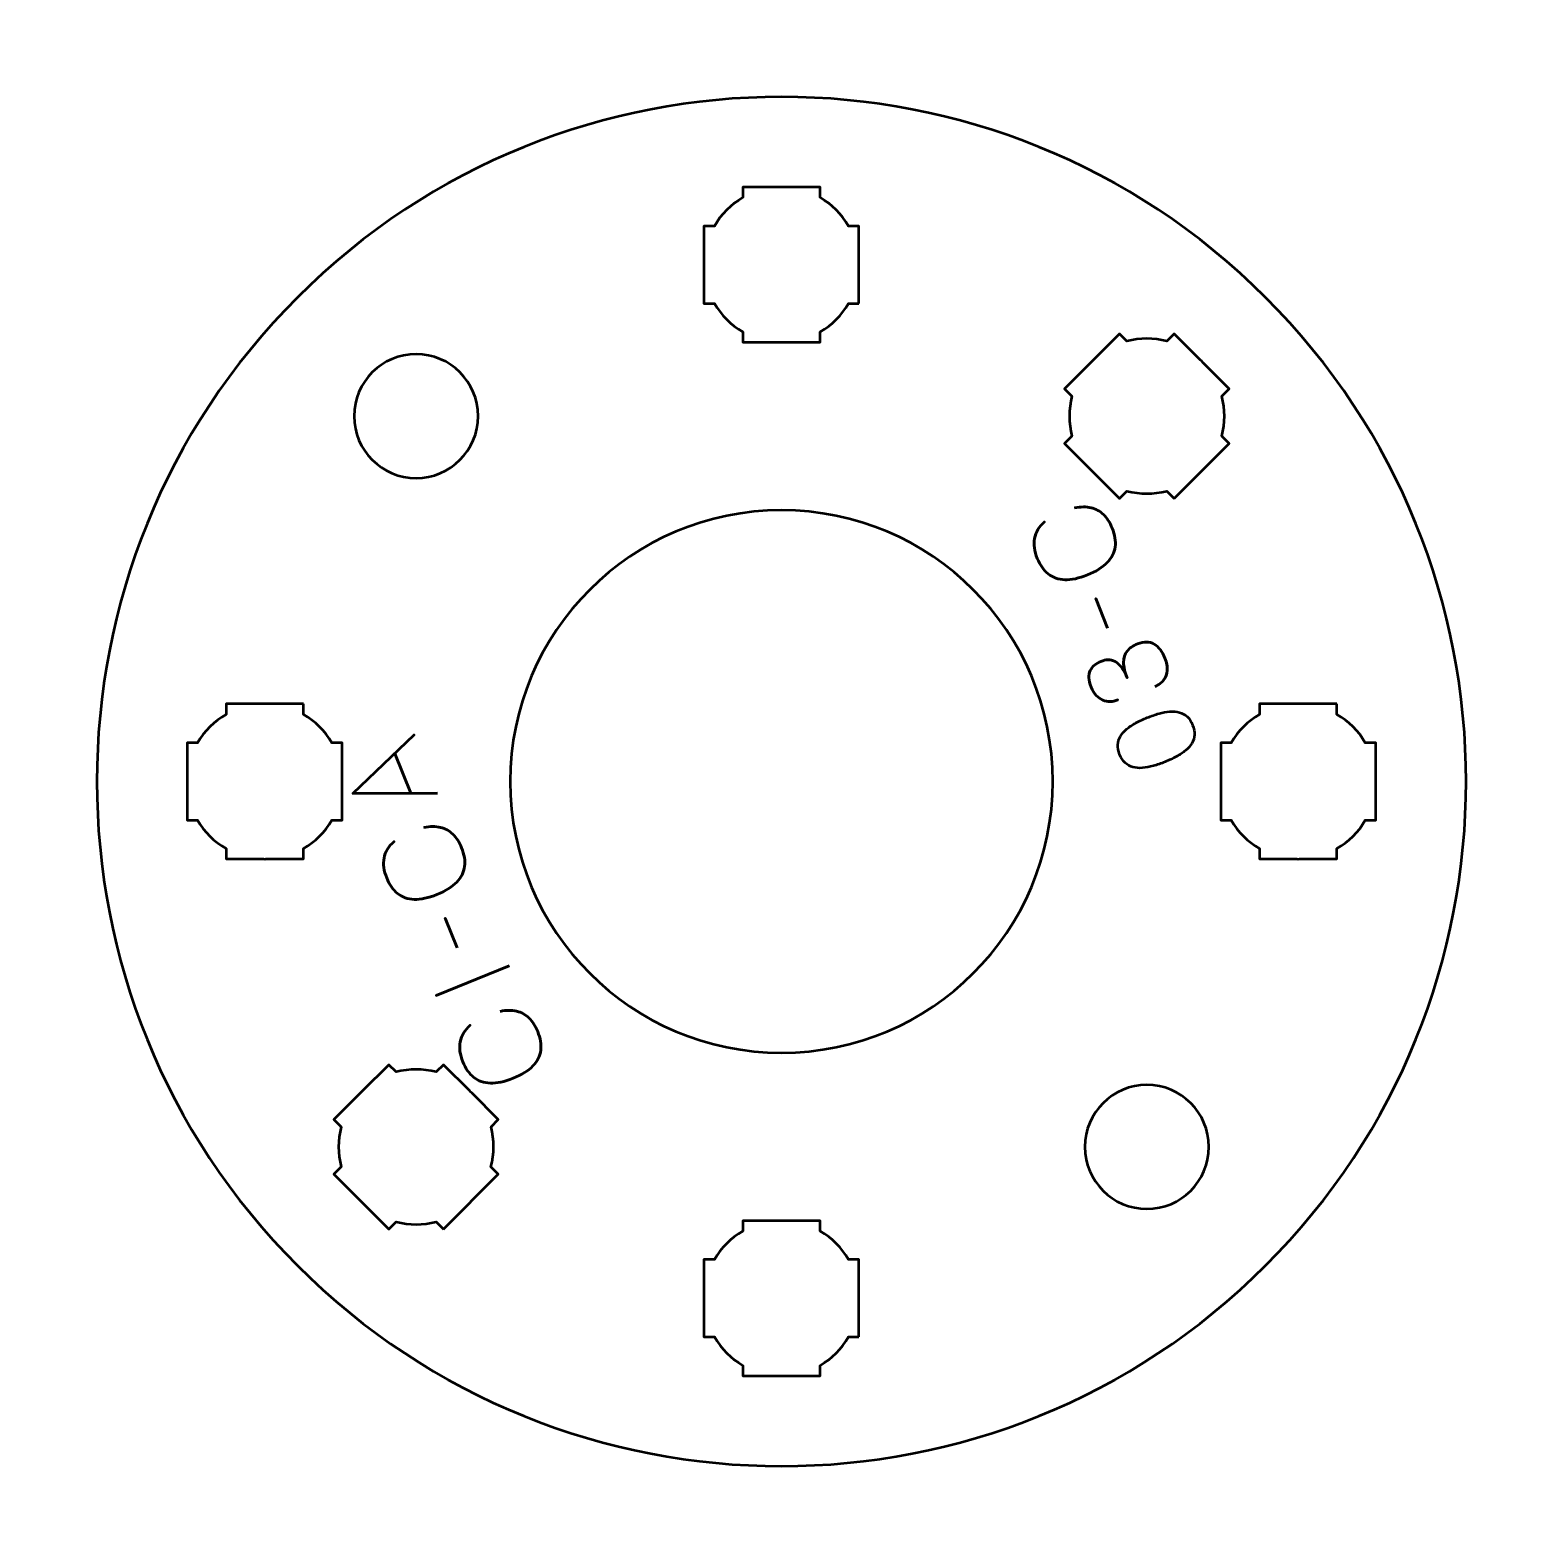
# Model space of a CAD drawing. Header units: centimetres. Extents: x -22.2 to 28.4, y -19.5 to -10.2.
# Drawn here: x 10.59 to 16.41, y -17.76 to -11.94 of the extents above; entities that cross this region are included whole.
import ezdxf

# ---------------------------------------------------------------- set-up
doc = ezdxf.new("R2010")
doc.units = ezdxf.units.CM
doc.header["$MEASUREMENT"] = 0
doc.layers.add('Layer 1', color=7, linetype='Continuous')

msp = doc.modelspace()

# ---------------------------------------------------------------- linework, layer by layer
at = {"layer": 'Layer 1', "lineweight": 53}
for points, knots in [([(11.62615, -16.72382), (10.59145, -15.68912), (10.59145, -14.01088), (11.62618, -12.97615), (11.62618, -12.97615), (12.66088, -11.94145), (14.33912, -11.94145), (15.37382, -12.97615), (15.37382, -12.97615), (16.40854, -14.01088), (16.40854, -15.68912), (15.37384, -16.72382), (15.37384, -16.72382), (14.33912, -17.75855), (12.66088, -17.75855), (11.62615, -16.72382)], [0, 0, 0, 0, 0.25, 0.25, 0.25, 0.25, 0.5, 0.5, 0.5, 0.5, 0.75, 0.75, 0.75, 0.75, 1, 1, 1, 1]), ([(13.79996, -13.00004), (13.79996, -13.00004), (13.75976, -13.00004), (13.75976, -13.00004), (13.75976, -13.00004), (13.73343, -13.04556), (13.69547, -13.08349), (13.64996, -13.10982), (13.64996, -13.10982), (13.64996, -13.10982), (13.64996, -13.15004), (13.64996, -13.15004), (13.64996, -13.15004), (13.64996, -13.15004), (13.34996, -13.15004), (13.34996, -13.15004), (13.34996, -13.15004), (13.34996, -13.15004), (13.34996, -13.10985), (13.34996, -13.10985), (13.34996, -13.10985), (13.30443, -13.08352), (13.26644, -13.04557), (13.24008, -13.00004), (13.24008, -13.00004), (13.24008, -13.00004), (13.19996, -13.00004), (13.19996, -13.00004), (13.19996, -13.00004), (13.19996, -13.00004), (13.19996, -12.85462), (13.19996, -12.85462), (13.19996, -12.85462), (13.19996, -12.85462), (13.1999, -12.84997), (13.1999, -12.84997), (13.1999, -12.84997), (13.1999, -12.84997), (13.19996, -12.84533), (13.19996, -12.84533), (13.19996, -12.84533), (13.19996, -12.84533), (13.19996, -12.70004), (13.19996, -12.70004), (13.19996, -12.70004), (13.19996, -12.70004), (13.24003, -12.70004), (13.24003, -12.70004), (13.24003, -12.70004), (13.26638, -12.65447), (13.30438, -12.61646), (13.34996, -12.5901), (13.34996, -12.5901), (13.34996, -12.5901), (13.34996, -12.55004), (13.34996, -12.55004), (13.34996, -12.55004), (13.34996, -12.55004), (13.49324, -12.55004), (13.49324, -12.55004), (13.49324, -12.55004), (13.49324, -12.55004), (13.49991, -12.54996), (13.49991, -12.54996), (13.49991, -12.54996), (13.49991, -12.54996), (13.50659, -12.55004), (13.50659, -12.55004), (13.50659, -12.55004), (13.50659, -12.55004), (13.64996, -12.55004), (13.64996, -12.55004), (13.64996, -12.55004), (13.64996, -12.55004), (13.64996, -12.59014), (13.64996, -12.59014), (13.64996, -12.59014), (13.6955, -12.6165), (13.73348, -12.65449), (13.75981, -12.70004), (13.75981, -12.70004), (13.75981, -12.70004), (13.79996, -12.70004), (13.79996, -12.70004), (13.79996, -12.70004), (13.79996, -12.70004), (13.79996, -13.00004), (13.79996, -13.00004)], [0, 0, 0, 0, 0.0454545, 0.0454545, 0.0454545, 0.0454545, 0.0909091, 0.0909091, 0.0909091, 0.0909091, 0.1363636, 0.1363636, 0.1363636, 0.1363636, 0.1818182, 0.1818182, 0.1818182, 0.1818182, 0.2272727, 0.2272727, 0.2272727, 0.2272727, 0.2727273, 0.2727273, 0.2727273, 0.2727273, 0.3181818, 0.3181818, 0.3181818, 0.3181818, 0.3636364, 0.3636364, 0.3636364, 0.3636364, 0.4090909, 0.4090909, 0.4090909, 0.4090909, 0.4545455, 0.4545455, 0.4545455, 0.4545455, 0.5, 0.5, 0.5, 0.5, 0.5454545, 0.5454545, 0.5454545, 0.5454545, 0.5909091, 0.5909091, 0.5909091, 0.5909091, 0.6363636, 0.6363636, 0.6363636, 0.6363636, 0.6818182, 0.6818182, 0.6818182, 0.6818182, 0.7272727, 0.7272727, 0.7272727, 0.7272727, 0.7727273, 0.7727273, 0.7727273, 0.7727273, 0.8181818, 0.8181818, 0.8181818, 0.8181818, 0.8636364, 0.8636364, 0.8636364, 0.8636364, 0.9090909, 0.9090909, 0.9090909, 0.9090909, 0.9545455, 0.9545455, 0.9545455, 0.9545455, 1, 1, 1, 1]), ([(15.02024, -13.75403), (15.02024, -13.75403), (14.99181, -13.7256), (14.99181, -13.7256), (14.99181, -13.7256), (14.94101, -13.73917), (14.88734, -13.73915), (14.83654, -13.72559), (14.83654, -13.72559), (14.83654, -13.72559), (14.80811, -13.75403), (14.80811, -13.75403), (14.80811, -13.75403), (14.80811, -13.75403), (14.59597, -13.54189), (14.59597, -13.54189), (14.59597, -13.54189), (14.59597, -13.54189), (14.62439, -13.51348), (14.62439, -13.51348), (14.62439, -13.51348), (14.61082, -13.46266), (14.61079, -13.40897), (14.62434, -13.35813), (14.62434, -13.35813), (14.62434, -13.35813), (14.59597, -13.32976), (14.59597, -13.32976), (14.59597, -13.32976), (14.59597, -13.32976), (14.6988, -13.22694), (14.6988, -13.22694), (14.6988, -13.22694), (14.6988, -13.22694), (14.70205, -13.2236), (14.70205, -13.2236), (14.70205, -13.2236), (14.70205, -13.2236), (14.70537, -13.22037), (14.70537, -13.22037), (14.70537, -13.22037), (14.70537, -13.22037), (14.80811, -13.11763), (14.80811, -13.11763), (14.80811, -13.11763), (14.80811, -13.11763), (14.83644, -13.14596), (14.83644, -13.14596), (14.83644, -13.14596), (14.88729, -13.13237), (14.94104, -13.13237), (14.99191, -13.14596), (14.99191, -13.14596), (14.99191, -13.14596), (15.02024, -13.11763), (15.02024, -13.11763), (15.02024, -13.11763), (15.02024, -13.11763), (15.12155, -13.21895), (15.12155, -13.21895), (15.12155, -13.21895), (15.12155, -13.21895), (15.12632, -13.2236), (15.12632, -13.2236), (15.12632, -13.2236), (15.12632, -13.2236), (15.13099, -13.22838), (15.13099, -13.22838), (15.13099, -13.22838), (15.13099, -13.22838), (15.23237, -13.32976), (15.23237, -13.32976), (15.23237, -13.32976), (15.23237, -13.32976), (15.20401, -13.35812), (15.20401, -13.35812), (15.20401, -13.35812), (15.21758, -13.40896), (15.21757, -13.46268), (15.20398, -13.5135), (15.20398, -13.5135), (15.20398, -13.5135), (15.23237, -13.54189), (15.23237, -13.54189), (15.23237, -13.54189), (15.23237, -13.54189), (15.02024, -13.75403), (15.02024, -13.75403)], [0, 0, 0, 0, 0.0454545, 0.0454545, 0.0454545, 0.0454545, 0.0909091, 0.0909091, 0.0909091, 0.0909091, 0.1363636, 0.1363636, 0.1363636, 0.1363636, 0.1818182, 0.1818182, 0.1818182, 0.1818182, 0.2272727, 0.2272727, 0.2272727, 0.2272727, 0.2727273, 0.2727273, 0.2727273, 0.2727273, 0.3181818, 0.3181818, 0.3181818, 0.3181818, 0.3636364, 0.3636364, 0.3636364, 0.3636364, 0.4090909, 0.4090909, 0.4090909, 0.4090909, 0.4545455, 0.4545455, 0.4545455, 0.4545455, 0.5, 0.5, 0.5, 0.5, 0.5454545, 0.5454545, 0.5454545, 0.5454545, 0.5909091, 0.5909091, 0.5909091, 0.5909091, 0.6363636, 0.6363636, 0.6363636, 0.6363636, 0.6818182, 0.6818182, 0.6818182, 0.6818182, 0.7272727, 0.7272727, 0.7272727, 0.7272727, 0.7727273, 0.7727273, 0.7727273, 0.7727273, 0.8181818, 0.8181818, 0.8181818, 0.8181818, 0.8636364, 0.8636364, 0.8636364, 0.8636364, 0.9090909, 0.9090909, 0.9090909, 0.9090909, 0.9545455, 0.9545455, 0.9545455, 0.9545455, 1, 1, 1, 1]), ([(11.84577, -13.4358), (11.84577, -13.30328), (11.95324, -13.1958), (12.08577, -13.1958), (12.08577, -13.1958), (12.21829, -13.1958), (12.32577, -13.30328), (12.32577, -13.4358), (12.32577, -13.4358), (12.32577, -13.56833), (12.21829, -13.67581), (12.08577, -13.67581), (12.08577, -13.67581), (11.95324, -13.67581), (11.84577, -13.56833), (11.84577, -13.4358)], [0, 0, 0, 0, 0.25, 0.25, 0.25, 0.25, 0.5, 0.5, 0.5, 0.5, 0.75, 0.75, 0.75, 0.75, 1, 1, 1, 1]), ([(12.44991, -14.85002), (12.44991, -14.27022), (12.92012, -13.80001), (13.49992, -13.80001), (13.49992, -13.80001), (14.07972, -13.80001), (14.54993, -14.27022), (14.54993, -14.85002), (14.54993, -14.85002), (14.54993, -15.42982), (14.07972, -15.90003), (13.49992, -15.90003), (13.49992, -15.90003), (12.92012, -15.90003), (12.44991, -15.42982), (12.44991, -14.85002)], [0, 0, 0, 0, 0.25, 0.25, 0.25, 0.25, 0.5, 0.5, 0.5, 0.5, 0.75, 0.75, 0.75, 0.75, 1, 1, 1, 1]), ([(11.64997, -14.54997), (11.64997, -14.54997), (11.64997, -14.59017), (11.64997, -14.59017), (11.64997, -14.59017), (11.69549, -14.6165), (11.73342, -14.65446), (11.75975, -14.69997), (11.75975, -14.69997), (11.75975, -14.69997), (11.79997, -14.69997), (11.79997, -14.69997), (11.79997, -14.69997), (11.79997, -14.69997), (11.79997, -14.99997), (11.79997, -14.99997), (11.79997, -14.99997), (11.79997, -14.99997), (11.75978, -14.99997), (11.75978, -14.99997), (11.75978, -14.99997), (11.73345, -15.0455), (11.6955, -15.08349), (11.64997, -15.10985), (11.64997, -15.10985), (11.64997, -15.10985), (11.64997, -15.14997), (11.64997, -15.14997), (11.64997, -15.14997), (11.64997, -15.14997), (11.50455, -15.14997), (11.50455, -15.14997), (11.50455, -15.14997), (11.50455, -15.14997), (11.4999, -15.15003), (11.4999, -15.15003), (11.4999, -15.15003), (11.4999, -15.15003), (11.49526, -15.14997), (11.49526, -15.14997), (11.49526, -15.14997), (11.49526, -15.14997), (11.34997, -15.14997), (11.34997, -15.14997), (11.34997, -15.14997), (11.34997, -15.14997), (11.34997, -15.1099), (11.34997, -15.1099), (11.34997, -15.1099), (11.3044, -15.08355), (11.26639, -15.04555), (11.24003, -14.99997), (11.24003, -14.99997), (11.24003, -14.99997), (11.19997, -14.99997), (11.19997, -14.99997), (11.19997, -14.99997), (11.19997, -14.99997), (11.19997, -14.85669), (11.19997, -14.85669), (11.19997, -14.85669), (11.19997, -14.85669), (11.19989, -14.85002), (11.19989, -14.85002), (11.19989, -14.85002), (11.19989, -14.85002), (11.19997, -14.84334), (11.19997, -14.84334), (11.19997, -14.84334), (11.19997, -14.84334), (11.19997, -14.69997), (11.19997, -14.69997), (11.19997, -14.69997), (11.19997, -14.69997), (11.24007, -14.69997), (11.24007, -14.69997), (11.24007, -14.69997), (11.26643, -14.65443), (11.30442, -14.61645), (11.34997, -14.59012), (11.34997, -14.59012), (11.34997, -14.59012), (11.34997, -14.54997), (11.34997, -14.54997), (11.34997, -14.54997), (11.34997, -14.54997), (11.64997, -14.54997), (11.64997, -14.54997)], [0, 0, 0, 0, 0.0454545, 0.0454545, 0.0454545, 0.0454545, 0.0909091, 0.0909091, 0.0909091, 0.0909091, 0.1363636, 0.1363636, 0.1363636, 0.1363636, 0.1818182, 0.1818182, 0.1818182, 0.1818182, 0.2272727, 0.2272727, 0.2272727, 0.2272727, 0.2727273, 0.2727273, 0.2727273, 0.2727273, 0.3181818, 0.3181818, 0.3181818, 0.3181818, 0.3636364, 0.3636364, 0.3636364, 0.3636364, 0.4090909, 0.4090909, 0.4090909, 0.4090909, 0.4545455, 0.4545455, 0.4545455, 0.4545455, 0.5, 0.5, 0.5, 0.5, 0.5454545, 0.5454545, 0.5454545, 0.5454545, 0.5909091, 0.5909091, 0.5909091, 0.5909091, 0.6363636, 0.6363636, 0.6363636, 0.6363636, 0.6818182, 0.6818182, 0.6818182, 0.6818182, 0.7272727, 0.7272727, 0.7272727, 0.7272727, 0.7727273, 0.7727273, 0.7727273, 0.7727273, 0.8181818, 0.8181818, 0.8181818, 0.8181818, 0.8636364, 0.8636364, 0.8636364, 0.8636364, 0.9090909, 0.9090909, 0.9090909, 0.9090909, 0.9545455, 0.9545455, 0.9545455, 0.9545455, 1, 1, 1, 1]), ([(15.64997, -14.54997), (15.64997, -14.54997), (15.64997, -14.59017), (15.64997, -14.59017), (15.64997, -14.59017), (15.69549, -14.6165), (15.73342, -14.65446), (15.75975, -14.69997), (15.75975, -14.69997), (15.75975, -14.69997), (15.79997, -14.69997), (15.79997, -14.69997), (15.79997, -14.69997), (15.79997, -14.69997), (15.79997, -14.99997), (15.79997, -14.99997), (15.79997, -14.99997), (15.79997, -14.99997), (15.75978, -14.99997), (15.75978, -14.99997), (15.75978, -14.99997), (15.73345, -15.0455), (15.6955, -15.08349), (15.64997, -15.10985), (15.64997, -15.10985), (15.64997, -15.10985), (15.64997, -15.14997), (15.64997, -15.14997), (15.64997, -15.14997), (15.64997, -15.14997), (15.50455, -15.14997), (15.50455, -15.14997), (15.50455, -15.14997), (15.50455, -15.14997), (15.4999, -15.15003), (15.4999, -15.15003), (15.4999, -15.15003), (15.4999, -15.15003), (15.49526, -15.14997), (15.49526, -15.14997), (15.49526, -15.14997), (15.49526, -15.14997), (15.34997, -15.14997), (15.34997, -15.14997), (15.34997, -15.14997), (15.34997, -15.14997), (15.34997, -15.1099), (15.34997, -15.1099), (15.34997, -15.1099), (15.3044, -15.08355), (15.26639, -15.04555), (15.24003, -14.99997), (15.24003, -14.99997), (15.24003, -14.99997), (15.19997, -14.99997), (15.19997, -14.99997), (15.19997, -14.99997), (15.19997, -14.99997), (15.19997, -14.85669), (15.19997, -14.85669), (15.19997, -14.85669), (15.19997, -14.85669), (15.19989, -14.85002), (15.19989, -14.85002), (15.19989, -14.85002), (15.19989, -14.85002), (15.19997, -14.84334), (15.19997, -14.84334), (15.19997, -14.84334), (15.19997, -14.84334), (15.19997, -14.69997), (15.19997, -14.69997), (15.19997, -14.69997), (15.19997, -14.69997), (15.24007, -14.69997), (15.24007, -14.69997), (15.24007, -14.69997), (15.26643, -14.65443), (15.30442, -14.61645), (15.34997, -14.59012), (15.34997, -14.59012), (15.34997, -14.59012), (15.34997, -14.54997), (15.34997, -14.54997), (15.34997, -14.54997), (15.34997, -14.54997), (15.64997, -14.54997), (15.64997, -14.54997)], [0, 0, 0, 0, 0.0454545, 0.0454545, 0.0454545, 0.0454545, 0.0909091, 0.0909091, 0.0909091, 0.0909091, 0.1363636, 0.1363636, 0.1363636, 0.1363636, 0.1818182, 0.1818182, 0.1818182, 0.1818182, 0.2272727, 0.2272727, 0.2272727, 0.2272727, 0.2727273, 0.2727273, 0.2727273, 0.2727273, 0.3181818, 0.3181818, 0.3181818, 0.3181818, 0.3636364, 0.3636364, 0.3636364, 0.3636364, 0.4090909, 0.4090909, 0.4090909, 0.4090909, 0.4545455, 0.4545455, 0.4545455, 0.4545455, 0.5, 0.5, 0.5, 0.5, 0.5454545, 0.5454545, 0.5454545, 0.5454545, 0.5909091, 0.5909091, 0.5909091, 0.5909091, 0.6363636, 0.6363636, 0.6363636, 0.6363636, 0.6818182, 0.6818182, 0.6818182, 0.6818182, 0.7272727, 0.7272727, 0.7272727, 0.7272727, 0.7727273, 0.7727273, 0.7727273, 0.7727273, 0.8181818, 0.8181818, 0.8181818, 0.8181818, 0.8636364, 0.8636364, 0.8636364, 0.8636364, 0.9090909, 0.9090909, 0.9090909, 0.9090909, 0.9545455, 0.9545455, 0.9545455, 0.9545455, 1, 1, 1, 1]), ([(12.19181, -16.58245), (12.19181, -16.58245), (12.16338, -16.55403), (12.16338, -16.55403), (12.16338, -16.55403), (12.11258, -16.5676), (12.05892, -16.56758), (12.00812, -16.55401), (12.00812, -16.55401), (12.00812, -16.55401), (11.97968, -16.58245), (11.97968, -16.58245), (11.97968, -16.58245), (11.97968, -16.58245), (11.76755, -16.37032), (11.76755, -16.37032), (11.76755, -16.37032), (11.76755, -16.37032), (11.79596, -16.3419), (11.79596, -16.3419), (11.79596, -16.3419), (11.78239, -16.29109), (11.78236, -16.23739), (11.79592, -16.18656), (11.79592, -16.18656), (11.79592, -16.18656), (11.76755, -16.15819), (11.76755, -16.15819), (11.76755, -16.15819), (11.76755, -16.15819), (11.87037, -16.05536), (11.87037, -16.05536), (11.87037, -16.05536), (11.87037, -16.05536), (11.87362, -16.05203), (11.87362, -16.05203), (11.87362, -16.05203), (11.87362, -16.05203), (11.87694, -16.04879), (11.87694, -16.04879), (11.87694, -16.04879), (11.87694, -16.04879), (11.97968, -15.94606), (11.97968, -15.94606), (11.97968, -15.94606), (11.97968, -15.94606), (12.00801, -15.97439), (12.00801, -15.97439), (12.00801, -15.97439), (12.05887, -15.9608), (12.11261, -15.96079), (12.16348, -15.97438), (12.16348, -15.97438), (12.16348, -15.97438), (12.19181, -15.94606), (12.19181, -15.94606), (12.19181, -15.94606), (12.19181, -15.94606), (12.29312, -16.04737), (12.29312, -16.04737), (12.29312, -16.04737), (12.29312, -16.04737), (12.2979, -16.05203), (12.2979, -16.05203), (12.2979, -16.05203), (12.2979, -16.05203), (12.30256, -16.05681), (12.30256, -16.05681), (12.30256, -16.05681), (12.30256, -16.05681), (12.40394, -16.15819), (12.40394, -16.15819), (12.40394, -16.15819), (12.40394, -16.15819), (12.37559, -16.18654), (12.37559, -16.18654), (12.37559, -16.18654), (12.38915, -16.23739), (12.38914, -16.2911), (12.37555, -16.34193), (12.37555, -16.34193), (12.37555, -16.34193), (12.40394, -16.37032), (12.40394, -16.37032), (12.40394, -16.37032), (12.40394, -16.37032), (12.19181, -16.58245), (12.19181, -16.58245)], [0, 0, 0, 0, 0.0454545, 0.0454545, 0.0454545, 0.0454545, 0.0909091, 0.0909091, 0.0909091, 0.0909091, 0.1363636, 0.1363636, 0.1363636, 0.1363636, 0.1818182, 0.1818182, 0.1818182, 0.1818182, 0.2272727, 0.2272727, 0.2272727, 0.2272727, 0.2727273, 0.2727273, 0.2727273, 0.2727273, 0.3181818, 0.3181818, 0.3181818, 0.3181818, 0.3636364, 0.3636364, 0.3636364, 0.3636364, 0.4090909, 0.4090909, 0.4090909, 0.4090909, 0.4545455, 0.4545455, 0.4545455, 0.4545455, 0.5, 0.5, 0.5, 0.5, 0.5454545, 0.5454545, 0.5454545, 0.5454545, 0.5909091, 0.5909091, 0.5909091, 0.5909091, 0.6363636, 0.6363636, 0.6363636, 0.6363636, 0.6818182, 0.6818182, 0.6818182, 0.6818182, 0.7272727, 0.7272727, 0.7272727, 0.7272727, 0.7727273, 0.7727273, 0.7727273, 0.7727273, 0.8181818, 0.8181818, 0.8181818, 0.8181818, 0.8636364, 0.8636364, 0.8636364, 0.8636364, 0.9090909, 0.9090909, 0.9090909, 0.9090909, 0.9545455, 0.9545455, 0.9545455, 0.9545455, 1, 1, 1, 1]), ([(14.67419, -16.26423), (14.67419, -16.13171), (14.78167, -16.02423), (14.91419, -16.02423), (14.91419, -16.02423), (15.04672, -16.02423), (15.15419, -16.13171), (15.15419, -16.26423), (15.15419, -16.26423), (15.15419, -16.39676), (15.04672, -16.50423), (14.91419, -16.50423), (14.91419, -16.50423), (14.78167, -16.50423), (14.67419, -16.39676), (14.67419, -16.26423)], [0, 0, 0, 0, 0.25, 0.25, 0.25, 0.25, 0.5, 0.5, 0.5, 0.5, 0.75, 0.75, 0.75, 0.75, 1, 1, 1, 1]), ([(13.79996, -17.00004), (13.79996, -17.00004), (13.75976, -17.00004), (13.75976, -17.00004), (13.75976, -17.00004), (13.73343, -17.04556), (13.69547, -17.08349), (13.64996, -17.10982), (13.64996, -17.10982), (13.64996, -17.10982), (13.64996, -17.15004), (13.64996, -17.15004), (13.64996, -17.15004), (13.64996, -17.15004), (13.34996, -17.15004), (13.34996, -17.15004), (13.34996, -17.15004), (13.34996, -17.15004), (13.34996, -17.10985), (13.34996, -17.10985), (13.34996, -17.10985), (13.30443, -17.08352), (13.26644, -17.04557), (13.24008, -17.00004), (13.24008, -17.00004), (13.24008, -17.00004), (13.19996, -17.00004), (13.19996, -17.00004), (13.19996, -17.00004), (13.19996, -17.00004), (13.19996, -16.85462), (13.19996, -16.85462), (13.19996, -16.85462), (13.19996, -16.85462), (13.1999, -16.84997), (13.1999, -16.84997), (13.1999, -16.84997), (13.1999, -16.84997), (13.19996, -16.84533), (13.19996, -16.84533), (13.19996, -16.84533), (13.19996, -16.84533), (13.19996, -16.70004), (13.19996, -16.70004), (13.19996, -16.70004), (13.19996, -16.70004), (13.24003, -16.70004), (13.24003, -16.70004), (13.24003, -16.70004), (13.26638, -16.65447), (13.30438, -16.61646), (13.34996, -16.5901), (13.34996, -16.5901), (13.34996, -16.5901), (13.34996, -16.55004), (13.34996, -16.55004), (13.34996, -16.55004), (13.34996, -16.55004), (13.49324, -16.55004), (13.49324, -16.55004), (13.49324, -16.55004), (13.49324, -16.55004), (13.49991, -16.54996), (13.49991, -16.54996), (13.49991, -16.54996), (13.49991, -16.54996), (13.50659, -16.55004), (13.50659, -16.55004), (13.50659, -16.55004), (13.50659, -16.55004), (13.64996, -16.55004), (13.64996, -16.55004), (13.64996, -16.55004), (13.64996, -16.55004), (13.64996, -16.59014), (13.64996, -16.59014), (13.64996, -16.59014), (13.6955, -16.6165), (13.73348, -16.65449), (13.75981, -16.70004), (13.75981, -16.70004), (13.75981, -16.70004), (13.79996, -16.70004), (13.79996, -16.70004), (13.79996, -16.70004), (13.79996, -16.70004), (13.79996, -17.00004), (13.79996, -17.00004)], [0, 0, 0, 0, 0.0454545, 0.0454545, 0.0454545, 0.0454545, 0.0909091, 0.0909091, 0.0909091, 0.0909091, 0.1363636, 0.1363636, 0.1363636, 0.1363636, 0.1818182, 0.1818182, 0.1818182, 0.1818182, 0.2272727, 0.2272727, 0.2272727, 0.2272727, 0.2727273, 0.2727273, 0.2727273, 0.2727273, 0.3181818, 0.3181818, 0.3181818, 0.3181818, 0.3636364, 0.3636364, 0.3636364, 0.3636364, 0.4090909, 0.4090909, 0.4090909, 0.4090909, 0.4545455, 0.4545455, 0.4545455, 0.4545455, 0.5, 0.5, 0.5, 0.5, 0.5454545, 0.5454545, 0.5454545, 0.5454545, 0.5909091, 0.5909091, 0.5909091, 0.5909091, 0.6363636, 0.6363636, 0.6363636, 0.6363636, 0.6818182, 0.6818182, 0.6818182, 0.6818182, 0.7272727, 0.7272727, 0.7272727, 0.7272727, 0.7727273, 0.7727273, 0.7727273, 0.7727273, 0.8181818, 0.8181818, 0.8181818, 0.8181818, 0.8636364, 0.8636364, 0.8636364, 0.8636364, 0.9090909, 0.9090909, 0.9090909, 0.9090909, 0.9545455, 0.9545455, 0.9545455, 0.9545455, 1, 1, 1, 1])]:
    msp.add_open_spline(points, degree=3, knots=knots, dxfattribs=at)
at = {"layer": 'Layer 1', "color": 5, "lineweight": 53}
for points, knots in [([(14.63408, -13.79112), (14.65826, -13.78632), (14.67971, -13.78608), (14.69837, -13.79054), (14.69837, -13.79054), (14.71703, -13.79501), (14.73311, -13.80391), (14.74661, -13.81715), (14.74661, -13.81715), (14.76011, -13.83039), (14.77118, -13.84777), (14.77981, -13.86923), (14.77981, -13.86923), (14.79045, -13.89535), (14.79433, -13.91952), (14.79145, -13.94186), (14.79145, -13.94186), (14.78858, -13.9642), (14.77838, -13.98443), (14.76086, -14.00262), (14.76086, -14.00262), (14.74328, -14.02081), (14.71788, -14.03668), (14.68446, -14.05022), (14.68446, -14.05022), (14.65111, -14.06361), (14.62184, -14.06985), (14.59659, -14.069), (14.59659, -14.069), (14.57134, -14.06807), (14.54995, -14.06062), (14.5323, -14.04656), (14.5323, -14.04656), (14.51464, -14.03251), (14.50064, -14.01242), (14.49014, -13.98629), (14.49014, -13.98629), (14.47873, -13.95839), (14.4753, -13.93261), (14.47966, -13.90894), (14.47966, -13.90894), (14.48403, -13.88527), (14.49699, -13.86401), (14.51853, -13.84514), (14.51853, -13.84514), (14.49699, -13.86401), (14.48403, -13.88527), (14.47966, -13.90894), (14.47966, -13.90894), (14.4753, -13.93261), (14.47873, -13.95839), (14.49014, -13.98629), (14.49014, -13.98629), (14.50064, -14.01242), (14.51464, -14.03251), (14.5323, -14.04656), (14.5323, -14.04656), (14.54995, -14.06062), (14.57134, -14.06807), (14.59659, -14.069), (14.59659, -14.069), (14.62184, -14.06985), (14.65111, -14.06361), (14.68446, -14.05022), (14.68446, -14.05022), (14.71788, -14.03668), (14.74328, -14.02081), (14.76086, -14.00262), (14.76086, -14.00262), (14.77838, -13.98443), (14.78858, -13.9642), (14.79145, -13.94186), (14.79145, -13.94186), (14.79433, -13.91952), (14.79045, -13.89535), (14.77981, -13.86923), (14.77981, -13.86923), (14.77118, -13.84777), (14.76011, -13.83039), (14.74661, -13.81715), (14.74661, -13.81715), (14.73311, -13.80391), (14.71703, -13.79501), (14.69837, -13.79054), (14.69837, -13.79054), (14.67971, -13.78608), (14.65826, -13.78632), (14.63408, -13.79112)], [0, 0, 0, 0, 0.0454545, 0.0454545, 0.0454545, 0.0454545, 0.0909091, 0.0909091, 0.0909091, 0.0909091, 0.1363636, 0.1363636, 0.1363636, 0.1363636, 0.1818182, 0.1818182, 0.1818182, 0.1818182, 0.2272727, 0.2272727, 0.2272727, 0.2272727, 0.2727273, 0.2727273, 0.2727273, 0.2727273, 0.3181818, 0.3181818, 0.3181818, 0.3181818, 0.3636364, 0.3636364, 0.3636364, 0.3636364, 0.4090909, 0.4090909, 0.4090909, 0.4090909, 0.4545455, 0.4545455, 0.4545455, 0.4545455, 0.5, 0.5, 0.5, 0.5, 0.5454545, 0.5454545, 0.5454545, 0.5454545, 0.5909091, 0.5909091, 0.5909091, 0.5909091, 0.6363636, 0.6363636, 0.6363636, 0.6363636, 0.6818182, 0.6818182, 0.6818182, 0.6818182, 0.7272727, 0.7272727, 0.7272727, 0.7272727, 0.7727273, 0.7727273, 0.7727273, 0.7727273, 0.8181818, 0.8181818, 0.8181818, 0.8181818, 0.8636364, 0.8636364, 0.8636364, 0.8636364, 0.9090909, 0.9090909, 0.9090909, 0.9090909, 0.9545455, 0.9545455, 0.9545455, 0.9545455, 1, 1, 1, 1]), ([(14.7624, -14.25615), (14.7624, -14.25615), (14.71626, -14.14193), (14.71626, -14.14193), (14.71626, -14.14193), (14.71626, -14.14193), (14.7624, -14.25615), (14.7624, -14.25615)], [0, 0, 0, 0, 0.5, 0.5, 0.5, 0.5, 1, 1, 1, 1]), ([(14.94596, -14.48242), (14.95997, -14.47661), (14.97106, -14.46838), (14.97905, -14.45766), (14.97905, -14.45766), (14.98705, -14.44686), (14.9916, -14.43428), (14.99272, -14.41982), (14.99272, -14.41982), (14.99383, -14.40536), (14.991, -14.38967), (14.98431, -14.37282), (14.98431, -14.37282), (14.97927, -14.36022), (14.97322, -14.3493), (14.96632, -14.34007), (14.96632, -14.34007), (14.95941, -14.33083), (14.9515, -14.32356), (14.94266, -14.31842), (14.94266, -14.31842), (14.93382, -14.31326), (14.92403, -14.31056), (14.91317, -14.31018), (14.91317, -14.31018), (14.90231, -14.3098), (14.89036, -14.31224), (14.87747, -14.31742), (14.87747, -14.31742), (14.86012, -14.32432), (14.84699, -14.33373), (14.838, -14.34551), (14.838, -14.34551), (14.82901, -14.35735), (14.82443, -14.37178), (14.82422, -14.38885), (14.82422, -14.38885), (14.82406, -14.40586), (14.82855, -14.42579), (14.83773, -14.44852), (14.83773, -14.44852), (14.83097, -14.43159), (14.82361, -14.41798), (14.81579, -14.40776), (14.81579, -14.40776), (14.80791, -14.39746), (14.79964, -14.39005), (14.79101, -14.38553), (14.79101, -14.38553), (14.78229, -14.38093), (14.77336, -14.37875), (14.76419, -14.37888), (14.76419, -14.37888), (14.75501, -14.37908), (14.74568, -14.38104), (14.73626, -14.38498), (14.73626, -14.38498), (14.72677, -14.38871), (14.71847, -14.39358), (14.71144, -14.39944), (14.71144, -14.39944), (14.70433, -14.4053), (14.6989, -14.41231), (14.69517, -14.42054), (14.69517, -14.42054), (14.69136, -14.42869), (14.68965, -14.43806), (14.68998, -14.44871), (14.68998, -14.44871), (14.69031, -14.45938), (14.69317, -14.47132), (14.69849, -14.48471), (14.69849, -14.48471), (14.70388, -14.49787), (14.71048, -14.50866), (14.71825, -14.51698), (14.71825, -14.51698), (14.72601, -14.52523), (14.73457, -14.53131), (14.74377, -14.53519), (14.74377, -14.53519), (14.75298, -14.53902), (14.76249, -14.54079), (14.7723, -14.54059), (14.7723, -14.54059), (14.78211, -14.54033), (14.79172, -14.53829), (14.80121, -14.53449), (14.80121, -14.53449), (14.79172, -14.53829), (14.78211, -14.54033), (14.7723, -14.54059), (14.7723, -14.54059), (14.76249, -14.54079), (14.75298, -14.53902), (14.74377, -14.53519), (14.74377, -14.53519), (14.73457, -14.53131), (14.72601, -14.52523), (14.71825, -14.51698), (14.71825, -14.51698), (14.71048, -14.50866), (14.70388, -14.49787), (14.69849, -14.48471), (14.69849, -14.48471), (14.69317, -14.47132), (14.69031, -14.45938), (14.68998, -14.44871), (14.68998, -14.44871), (14.68965, -14.43806), (14.69136, -14.42869), (14.69517, -14.42054), (14.69517, -14.42054), (14.6989, -14.41231), (14.70433, -14.4053), (14.71144, -14.39944), (14.71144, -14.39944), (14.71847, -14.39358), (14.72677, -14.38871), (14.73626, -14.38498), (14.73626, -14.38498), (14.74568, -14.38104), (14.75501, -14.37908), (14.76419, -14.37888), (14.76419, -14.37888), (14.77336, -14.37875), (14.78229, -14.38093), (14.79101, -14.38553), (14.79101, -14.38553), (14.79964, -14.39005), (14.80791, -14.39746), (14.81579, -14.40776), (14.81579, -14.40776), (14.82361, -14.41798), (14.83097, -14.43159), (14.83773, -14.44852), (14.83773, -14.44852), (14.82855, -14.42579), (14.82406, -14.40586), (14.82422, -14.38885), (14.82422, -14.38885), (14.82443, -14.37178), (14.82901, -14.35735), (14.838, -14.34551), (14.838, -14.34551), (14.84699, -14.33373), (14.86012, -14.32432), (14.87747, -14.31742), (14.87747, -14.31742), (14.89036, -14.31224), (14.90231, -14.3098), (14.91317, -14.31018), (14.91317, -14.31018), (14.92403, -14.31056), (14.93382, -14.31326), (14.94266, -14.31842), (14.94266, -14.31842), (14.9515, -14.32356), (14.95941, -14.33083), (14.96632, -14.34007), (14.96632, -14.34007), (14.97322, -14.3493), (14.97927, -14.36022), (14.98431, -14.37282), (14.98431, -14.37282), (14.991, -14.38967), (14.99383, -14.40536), (14.99272, -14.41982), (14.99272, -14.41982), (14.9916, -14.43428), (14.98705, -14.44686), (14.97905, -14.45766), (14.97905, -14.45766), (14.97106, -14.46838), (14.95997, -14.47661), (14.94596, -14.48242)], [0, 0, 0, 0, 0.0227273, 0.0227273, 0.0227273, 0.0227273, 0.0454545, 0.0454545, 0.0454545, 0.0454545, 0.0681818, 0.0681818, 0.0681818, 0.0681818, 0.0909091, 0.0909091, 0.0909091, 0.0909091, 0.1136364, 0.1136364, 0.1136364, 0.1136364, 0.1363636, 0.1363636, 0.1363636, 0.1363636, 0.1590909, 0.1590909, 0.1590909, 0.1590909, 0.1818182, 0.1818182, 0.1818182, 0.1818182, 0.2045455, 0.2045455, 0.2045455, 0.2045455, 0.2272727, 0.2272727, 0.2272727, 0.2272727, 0.25, 0.25, 0.25, 0.25, 0.2727273, 0.2727273, 0.2727273, 0.2727273, 0.2954545, 0.2954545, 0.2954545, 0.2954545, 0.3181818, 0.3181818, 0.3181818, 0.3181818, 0.3409091, 0.3409091, 0.3409091, 0.3409091, 0.3636364, 0.3636364, 0.3636364, 0.3636364, 0.3863636, 0.3863636, 0.3863636, 0.3863636, 0.4090909, 0.4090909, 0.4090909, 0.4090909, 0.4318182, 0.4318182, 0.4318182, 0.4318182, 0.4545455, 0.4545455, 0.4545455, 0.4545455, 0.4772727, 0.4772727, 0.4772727, 0.4772727, 0.5, 0.5, 0.5, 0.5, 0.5227273, 0.5227273, 0.5227273, 0.5227273, 0.5454545, 0.5454545, 0.5454545, 0.5454545, 0.5681818, 0.5681818, 0.5681818, 0.5681818, 0.5909091, 0.5909091, 0.5909091, 0.5909091, 0.6136364, 0.6136364, 0.6136364, 0.6136364, 0.6363636, 0.6363636, 0.6363636, 0.6363636, 0.6590909, 0.6590909, 0.6590909, 0.6590909, 0.6818182, 0.6818182, 0.6818182, 0.6818182, 0.7045455, 0.7045455, 0.7045455, 0.7045455, 0.7272727, 0.7272727, 0.7272727, 0.7272727, 0.75, 0.75, 0.75, 0.75, 0.7727273, 0.7727273, 0.7727273, 0.7727273, 0.7954545, 0.7954545, 0.7954545, 0.7954545, 0.8181818, 0.8181818, 0.8181818, 0.8181818, 0.8409091, 0.8409091, 0.8409091, 0.8409091, 0.8636364, 0.8636364, 0.8636364, 0.8636364, 0.8863636, 0.8863636, 0.8863636, 0.8863636, 0.9090909, 0.9090909, 0.9090909, 0.9090909, 0.9318182, 0.9318182, 0.9318182, 0.9318182, 0.9545455, 0.9545455, 0.9545455, 0.9545455, 0.9772727, 0.9772727, 0.9772727, 0.9772727, 1, 1, 1, 1]), ([(15.0914, -14.63135), (15.08581, -14.61762), (15.07863, -14.60676), (15.06995, -14.59886), (15.06995, -14.59886), (15.0612, -14.59088), (15.05124, -14.58543), (15.03997, -14.58237), (15.03997, -14.58237), (15.0287, -14.57937), (15.01644, -14.57835), (15.00317, -14.57936), (15.00317, -14.57936), (14.9899, -14.58038), (14.9759, -14.58294), (14.96118, -14.58711), (14.96118, -14.58711), (14.9464, -14.59122), (14.93126, -14.59652), (14.91554, -14.60286), (14.91554, -14.60286), (14.89996, -14.60916), (14.88537, -14.61587), (14.87197, -14.62316), (14.87197, -14.62316), (14.8585, -14.63039), (14.84665, -14.63825), (14.83641, -14.64677), (14.83641, -14.64677), (14.8261, -14.65529), (14.81798, -14.66453), (14.81197, -14.6745), (14.81197, -14.6745), (14.80595, -14.68454), (14.80255, -14.69544), (14.80174, -14.70715), (14.80174, -14.70715), (14.80099, -14.71892), (14.80336, -14.73171), (14.80881, -14.74553), (14.80881, -14.74553), (14.81448, -14.75926), (14.82165, -14.77012), (14.8304, -14.77803), (14.8304, -14.77803), (14.83915, -14.78593), (14.84913, -14.79146), (14.86039, -14.79444), (14.86039, -14.79444), (14.87171, -14.79744), (14.88398, -14.79846), (14.89726, -14.79745), (14.89726, -14.79745), (14.91054, -14.79643), (14.92452, -14.79388), (14.93923, -14.7897), (14.93923, -14.7897), (14.95395, -14.78559), (14.9691, -14.78037), (14.98468, -14.77401), (14.98468, -14.77401), (15.00039, -14.76773), (15.01498, -14.76094), (15.02846, -14.75365), (15.02846, -14.75365), (15.04192, -14.74643), (15.05385, -14.73856), (15.06409, -14.73004), (15.06409, -14.73004), (15.07431, -14.72159), (15.08244, -14.71228), (15.08838, -14.70231), (15.08838, -14.70231), (15.0944, -14.69235), (15.0978, -14.68144), (15.09854, -14.66967), (15.09854, -14.66967), (15.09928, -14.65795), (15.09692, -14.64516), (15.0914, -14.63135)], [0, 0, 0, 0, 0.05, 0.05, 0.05, 0.05, 0.1, 0.1, 0.1, 0.1, 0.15, 0.15, 0.15, 0.15, 0.2, 0.2, 0.2, 0.2, 0.25, 0.25, 0.25, 0.25, 0.3, 0.3, 0.3, 0.3, 0.35, 0.35, 0.35, 0.35, 0.4, 0.4, 0.4, 0.4, 0.45, 0.45, 0.45, 0.45, 0.5, 0.5, 0.5, 0.5, 0.55, 0.55, 0.55, 0.55, 0.6, 0.6, 0.6, 0.6, 0.65, 0.65, 0.65, 0.65, 0.7, 0.7, 0.7, 0.7, 0.75, 0.75, 0.75, 0.75, 0.8, 0.8, 0.8, 0.8, 0.85, 0.85, 0.85, 0.85, 0.9, 0.9, 0.9, 0.9, 0.95, 0.95, 0.95, 0.95, 1, 1, 1, 1]), ([(15.0914, -14.63135), (15.08581, -14.61762), (15.07863, -14.60676), (15.06995, -14.59886), (15.06995, -14.59886), (15.0612, -14.59088), (15.05124, -14.58543), (15.03997, -14.58237), (15.03997, -14.58237), (15.0287, -14.57937), (15.01644, -14.57835), (15.00317, -14.57936), (15.00317, -14.57936), (14.9899, -14.58038), (14.9759, -14.58294), (14.96118, -14.58711), (14.96118, -14.58711), (14.9464, -14.59122), (14.93126, -14.59652), (14.91554, -14.60286), (14.91554, -14.60286), (14.89996, -14.60916), (14.88537, -14.61587), (14.87197, -14.62316), (14.87197, -14.62316), (14.8585, -14.63039), (14.84665, -14.63825), (14.83641, -14.64677), (14.83641, -14.64677), (14.8261, -14.65529), (14.81798, -14.66453), (14.81197, -14.6745), (14.81197, -14.6745), (14.80595, -14.68454), (14.80255, -14.69544), (14.80174, -14.70715), (14.80174, -14.70715), (14.80099, -14.71892), (14.80336, -14.73171), (14.80881, -14.74553), (14.80881, -14.74553), (14.81448, -14.75926), (14.82165, -14.77012), (14.8304, -14.77803), (14.8304, -14.77803), (14.83915, -14.78593), (14.84913, -14.79146), (14.86039, -14.79444), (14.86039, -14.79444), (14.87171, -14.79744), (14.88398, -14.79846), (14.89726, -14.79745), (14.89726, -14.79745), (14.91054, -14.79643), (14.92452, -14.79388), (14.93923, -14.7897), (14.93923, -14.7897), (14.95395, -14.78559), (14.9691, -14.78037), (14.98468, -14.77401), (14.98468, -14.77401), (15.00039, -14.76773), (15.01498, -14.76094), (15.02846, -14.75365), (15.02846, -14.75365), (15.04192, -14.74643), (15.05385, -14.73856), (15.06409, -14.73004), (15.06409, -14.73004), (15.07431, -14.72159), (15.08244, -14.71228), (15.08838, -14.70231), (15.08838, -14.70231), (15.0944, -14.69235), (15.0978, -14.68144), (15.09854, -14.66967), (15.09854, -14.66967), (15.09928, -14.65795), (15.09692, -14.64516), (15.0914, -14.63135)], [0, 0, 0, 0, 0.05, 0.05, 0.05, 0.05, 0.1, 0.1, 0.1, 0.1, 0.15, 0.15, 0.15, 0.15, 0.2, 0.2, 0.2, 0.2, 0.25, 0.25, 0.25, 0.25, 0.3, 0.3, 0.3, 0.3, 0.35, 0.35, 0.35, 0.35, 0.4, 0.4, 0.4, 0.4, 0.45, 0.45, 0.45, 0.45, 0.5, 0.5, 0.5, 0.5, 0.55, 0.55, 0.55, 0.55, 0.6, 0.6, 0.6, 0.6, 0.65, 0.65, 0.65, 0.65, 0.7, 0.7, 0.7, 0.7, 0.75, 0.75, 0.75, 0.75, 0.8, 0.8, 0.8, 0.8, 0.85, 0.85, 0.85, 0.85, 0.9, 0.9, 0.9, 0.9, 0.95, 0.95, 0.95, 0.95, 1, 1, 1, 1]), ([(12.16897, -14.89454), (12.16897, -14.89454), (11.84065, -14.89661), (11.84065, -14.89661), (11.84065, -14.89661), (11.84065, -14.89661), (12.07808, -14.66966), (12.07808, -14.66966), (12.07808, -14.66966), (12.07808, -14.66966), (11.84065, -14.89661), (11.84065, -14.89661), (11.84065, -14.89661), (11.84065, -14.89661), (12.16897, -14.89454), (12.16897, -14.89454)], [0, 0, 0, 0, 0.25, 0.25, 0.25, 0.25, 0.5, 0.5, 0.5, 0.5, 0.75, 0.75, 0.75, 0.75, 1, 1, 1, 1]), ([(12.0656, -14.89526), (12.0656, -14.89526), (12.00344, -14.7414), (12.00344, -14.7414), (12.00344, -14.7414), (12.00344, -14.7414), (12.0656, -14.89526), (12.0656, -14.89526)], [0, 0, 0, 0, 0.5, 0.5, 0.5, 0.5, 1, 1, 1, 1]), ([(12.11591, -15.02827), (12.14009, -15.02347), (12.16154, -15.02323), (12.1802, -15.02769), (12.1802, -15.02769), (12.19886, -15.03216), (12.21493, -15.04105), (12.22844, -15.05429), (12.22844, -15.05429), (12.24193, -15.06754), (12.25301, -15.08491), (12.26164, -15.10638), (12.26164, -15.10638), (12.27227, -15.1325), (12.27616, -15.15667), (12.27328, -15.17901), (12.27328, -15.17901), (12.27041, -15.20135), (12.2602, -15.22158), (12.24269, -15.23977), (12.24269, -15.23977), (12.22511, -15.25796), (12.1997, -15.27383), (12.16629, -15.28737), (12.16629, -15.28737), (12.13294, -15.30076), (12.10367, -15.307), (12.07842, -15.30615), (12.07842, -15.30615), (12.05317, -15.30522), (12.03178, -15.29777), (12.01413, -15.28371), (12.01413, -15.28371), (11.99647, -15.26966), (11.98246, -15.24957), (11.97196, -15.22344), (11.97196, -15.22344), (11.96056, -15.19554), (11.95712, -15.16976), (11.96149, -15.14609), (11.96149, -15.14609), (11.96586, -15.12241), (11.97882, -15.10116), (12.00036, -15.08229), (12.00036, -15.08229), (11.97882, -15.10116), (11.96586, -15.12241), (11.96149, -15.14609), (11.96149, -15.14609), (11.95712, -15.16976), (11.96056, -15.19554), (11.97196, -15.22344), (11.97196, -15.22344), (11.98246, -15.24957), (11.99647, -15.26966), (12.01413, -15.28371), (12.01413, -15.28371), (12.03178, -15.29777), (12.05317, -15.30522), (12.07842, -15.30615), (12.07842, -15.30615), (12.10367, -15.307), (12.13294, -15.30076), (12.16629, -15.28737), (12.16629, -15.28737), (12.1997, -15.27383), (12.22511, -15.25796), (12.24269, -15.23977), (12.24269, -15.23977), (12.2602, -15.22158), (12.27041, -15.20135), (12.27328, -15.17901), (12.27328, -15.17901), (12.27616, -15.15667), (12.27227, -15.1325), (12.26164, -15.10638), (12.26164, -15.10638), (12.25301, -15.08491), (12.24193, -15.06754), (12.22844, -15.05429), (12.22844, -15.05429), (12.21493, -15.04105), (12.19886, -15.03216), (12.1802, -15.02769), (12.1802, -15.02769), (12.16154, -15.02323), (12.14009, -15.02347), (12.11591, -15.02827)], [0, 0, 0, 0, 0.0454545, 0.0454545, 0.0454545, 0.0454545, 0.0909091, 0.0909091, 0.0909091, 0.0909091, 0.1363636, 0.1363636, 0.1363636, 0.1363636, 0.1818182, 0.1818182, 0.1818182, 0.1818182, 0.2272727, 0.2272727, 0.2272727, 0.2272727, 0.2727273, 0.2727273, 0.2727273, 0.2727273, 0.3181818, 0.3181818, 0.3181818, 0.3181818, 0.3636364, 0.3636364, 0.3636364, 0.3636364, 0.4090909, 0.4090909, 0.4090909, 0.4090909, 0.4545455, 0.4545455, 0.4545455, 0.4545455, 0.5, 0.5, 0.5, 0.5, 0.5454545, 0.5454545, 0.5454545, 0.5454545, 0.5909091, 0.5909091, 0.5909091, 0.5909091, 0.6363636, 0.6363636, 0.6363636, 0.6363636, 0.6818182, 0.6818182, 0.6818182, 0.6818182, 0.7272727, 0.7272727, 0.7272727, 0.7272727, 0.7727273, 0.7727273, 0.7727273, 0.7727273, 0.8181818, 0.8181818, 0.8181818, 0.8181818, 0.8636364, 0.8636364, 0.8636364, 0.8636364, 0.9090909, 0.9090909, 0.9090909, 0.9090909, 0.9545455, 0.9545455, 0.9545455, 0.9545455, 1, 1, 1, 1]), ([(12.24423, -15.4933), (12.24423, -15.4933), (12.19809, -15.37908), (12.19809, -15.37908), (12.19809, -15.37908), (12.19809, -15.37908), (12.24423, -15.4933), (12.24423, -15.4933)], [0, 0, 0, 0, 0.5, 0.5, 0.5, 0.5, 1, 1, 1, 1]), ([(12.44653, -15.56362), (12.44653, -15.56362), (12.16351, -15.67792), (12.16351, -15.67792), (12.16351, -15.67792), (12.16351, -15.67792), (12.44653, -15.56362), (12.44653, -15.56362)], [0, 0, 0, 0, 0.5, 0.5, 0.5, 0.5, 1, 1, 1, 1]), ([(12.41059, -15.73969), (12.43477, -15.73489), (12.45622, -15.73465), (12.47488, -15.73911), (12.47488, -15.73911), (12.49354, -15.74358), (12.50961, -15.75247), (12.52312, -15.76571), (12.52312, -15.76571), (12.53661, -15.77896), (12.54769, -15.79633), (12.55632, -15.8178), (12.55632, -15.8178), (12.56695, -15.84392), (12.57084, -15.86809), (12.56796, -15.89043), (12.56796, -15.89043), (12.56509, -15.91277), (12.55488, -15.933), (12.53737, -15.95119), (12.53737, -15.95119), (12.51979, -15.96938), (12.49438, -15.98525), (12.46097, -15.99879), (12.46097, -15.99879), (12.42762, -16.01218), (12.39835, -16.01842), (12.3731, -16.01757), (12.3731, -16.01757), (12.34785, -16.01664), (12.32646, -16.00919), (12.30881, -15.99513), (12.30881, -15.99513), (12.29115, -15.98108), (12.27714, -15.96099), (12.26664, -15.93486), (12.26664, -15.93486), (12.25524, -15.90696), (12.2518, -15.88118), (12.25617, -15.85751), (12.25617, -15.85751), (12.26054, -15.83383), (12.2735, -15.81258), (12.29504, -15.79371), (12.29504, -15.79371), (12.2735, -15.81258), (12.26054, -15.83383), (12.25617, -15.85751), (12.25617, -15.85751), (12.2518, -15.88118), (12.25524, -15.90696), (12.26664, -15.93486), (12.26664, -15.93486), (12.27714, -15.96099), (12.29115, -15.98108), (12.30881, -15.99513), (12.30881, -15.99513), (12.32646, -16.00919), (12.34785, -16.01664), (12.3731, -16.01757), (12.3731, -16.01757), (12.39835, -16.01842), (12.42762, -16.01218), (12.46097, -15.99879), (12.46097, -15.99879), (12.49438, -15.98525), (12.51979, -15.96938), (12.53737, -15.95119), (12.53737, -15.95119), (12.55488, -15.933), (12.56509, -15.91277), (12.56796, -15.89043), (12.56796, -15.89043), (12.57084, -15.86809), (12.56695, -15.84392), (12.55632, -15.8178), (12.55632, -15.8178), (12.54769, -15.79633), (12.53661, -15.77896), (12.52312, -15.76571), (12.52312, -15.76571), (12.50961, -15.75247), (12.49354, -15.74358), (12.47488, -15.73911), (12.47488, -15.73911), (12.45622, -15.73465), (12.43477, -15.73489), (12.41059, -15.73969)], [0, 0, 0, 0, 0.0454545, 0.0454545, 0.0454545, 0.0454545, 0.0909091, 0.0909091, 0.0909091, 0.0909091, 0.1363636, 0.1363636, 0.1363636, 0.1363636, 0.1818182, 0.1818182, 0.1818182, 0.1818182, 0.2272727, 0.2272727, 0.2272727, 0.2272727, 0.2727273, 0.2727273, 0.2727273, 0.2727273, 0.3181818, 0.3181818, 0.3181818, 0.3181818, 0.3636364, 0.3636364, 0.3636364, 0.3636364, 0.4090909, 0.4090909, 0.4090909, 0.4090909, 0.4545455, 0.4545455, 0.4545455, 0.4545455, 0.5, 0.5, 0.5, 0.5, 0.5454545, 0.5454545, 0.5454545, 0.5454545, 0.5909091, 0.5909091, 0.5909091, 0.5909091, 0.6363636, 0.6363636, 0.6363636, 0.6363636, 0.6818182, 0.6818182, 0.6818182, 0.6818182, 0.7272727, 0.7272727, 0.7272727, 0.7272727, 0.7727273, 0.7727273, 0.7727273, 0.7727273, 0.8181818, 0.8181818, 0.8181818, 0.8181818, 0.8636364, 0.8636364, 0.8636364, 0.8636364, 0.9090909, 0.9090909, 0.9090909, 0.9090909, 0.9545455, 0.9545455, 0.9545455, 0.9545455, 1, 1, 1, 1])]:
    msp.add_open_spline(points, degree=3, knots=knots, dxfattribs=at)

doc.saveas('drawing.dxf')
